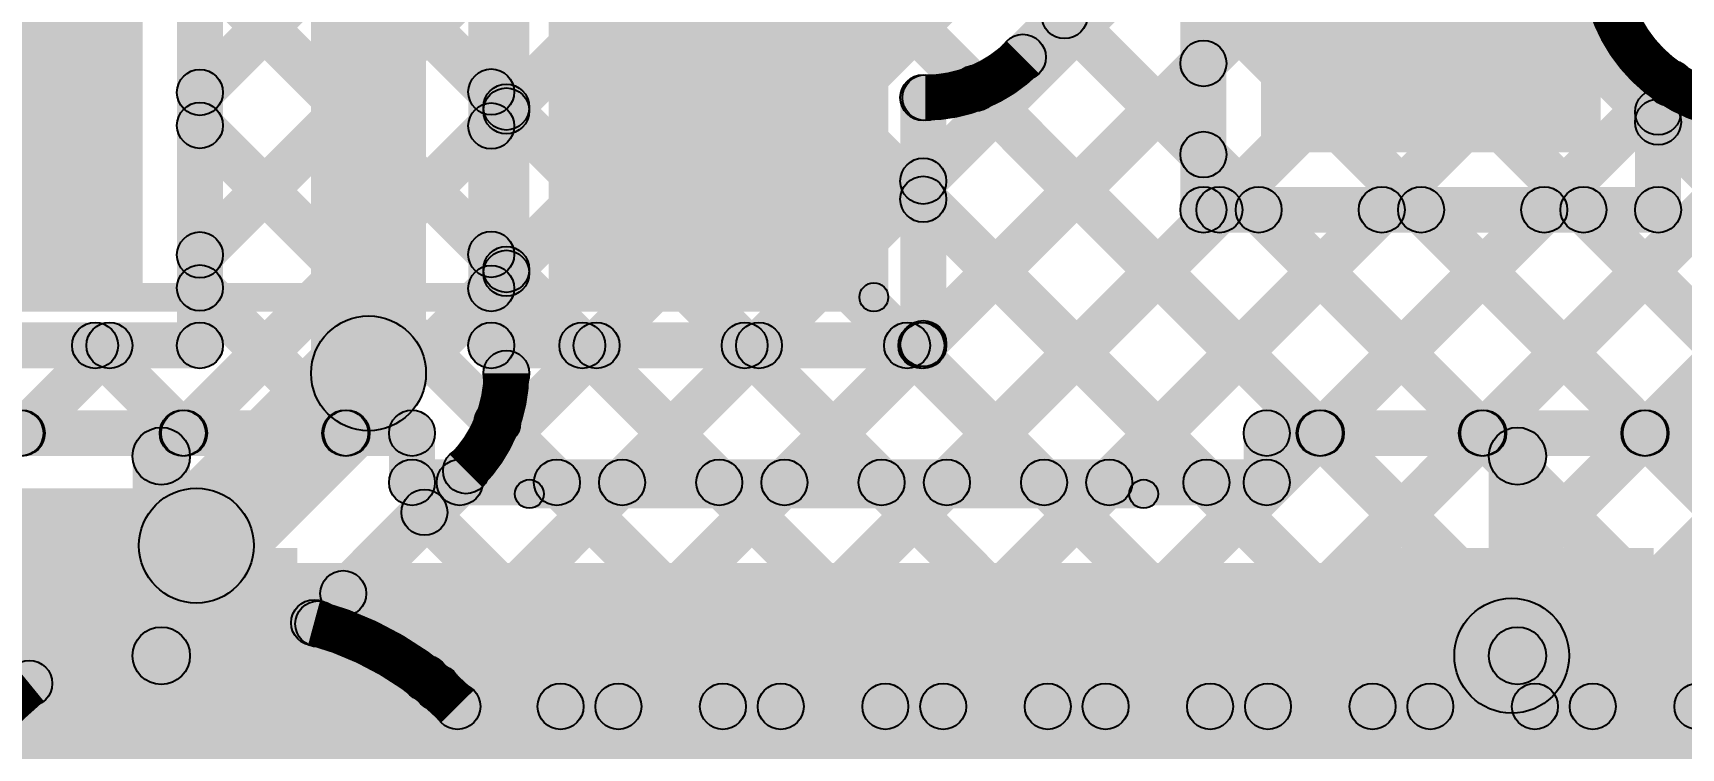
# Model space of a CAD drawing. Header units: millimetres. Extents: x 0.01 to 3.4, y 0.01 to 2.05.
# Drawn here: x 0.7245 to 1.0116, y 1.0488 to 1.1733 of the extents above; entities that cross this region are included whole.
import ezdxf

# ---------------------------------------------------------------- set-up
doc = ezdxf.new("R2010")
doc.units = ezdxf.units.MM
doc.header["$MEASUREMENT"] = 0
for name, color, linetype in [('BottomLayer', 5, 'Continuous'), ('TopLayer', 1, 'Continuous'), ('TopOverlay', 2, 'Continuous'), ('TopPaste', 8, 'Continuous'), ('TopSolder', 216, 'Continuous')]:
    doc.layers.add(name, color=color, linetype=linetype)

# ---------------------------------------------------------------- blocks, each defined once
blk = doc.blocks.new('TS_1187A_C_G_B_11')
at = {"layer": 'TopLayer'}
for points in [[(-0.1378, 0.08858), (-0.09843, 0.08858), (-0.09843, 0.05906), (-0.1378, 0.05906)], [(0.09843, 0.08858), (0.1378, 0.08858), (0.1378, 0.05906), (0.09843, 0.05906)], [(-0.1378, -0.05906), (-0.09843, -0.05906), (-0.09843, -0.08858), (-0.1378, -0.08858)], [(0.09843, -0.05906), (0.1378, -0.05906), (0.1378, -0.08858), (0.09843, -0.08858)]]:
    blk.add_hatch(color=1, dxfattribs=at).paths.add_polyline_path(points)
at = {"layer": 'TopOverlay'}
h = blk.add_hatch(color=2, dxfattribs=at)
edge = h.paths.add_edge_path()
edge.add_arc((-0.13683, 0.106), 0.005, 0, 360)
h = blk.add_hatch(color=2, dxfattribs=at)
edge = h.paths.add_edge_path()
edge.add_arc((-0.12517, 0.106), 0.005, 0, 360)
h = blk.add_hatch(color=2, dxfattribs=at)
edge = h.paths.add_edge_path()
edge.add_arc((-0.053, 0.102), 0.0025, 0, 360)
for points in [[(0.054, 0.1045), (0.054, 0.0995), (-0.053, 0.0995), (-0.053, 0.1045)], [(-0.1045, 0.035), (-0.0995, 0.035), (-0.0995, -0.034), (-0.1045, -0.034)], [(0.0995, 0.035), (0.1045, 0.035), (0.1045, -0.034), (0.0995, -0.034)], [(0.054, -0.0995), (0.054, -0.1045), (-0.053, -0.1045), (-0.053, -0.0995)]]:
    blk.add_hatch(color=2, dxfattribs=at).paths.add_polyline_path(points)
h = blk.add_hatch(color=2, dxfattribs=at)
edge = h.paths.add_edge_path()
edge.add_arc((0.054, 0.102), 0.0025, 0, 360)
h = blk.add_hatch(color=2, dxfattribs=at)
edge = h.paths.add_edge_path()
edge.add_arc((-0.102, 0.035), 0.0025, 0, 360)
h = blk.add_hatch(color=2, dxfattribs=at)
edge = h.paths.add_edge_path()
edge.add_arc((0.102, 0.035), 0.0025, 0, 360)
h = blk.add_hatch(color=2, dxfattribs=at)
edge = h.paths.add_edge_path()
edge.add_arc((-0.00985, 0), 0.00984, 0, 360)
h = blk.add_hatch(color=2, dxfattribs=at)
edge = h.paths.add_edge_path()
edge.add_arc((0.00985, 0), 0.00984, 0, 360)
h = blk.add_hatch(color=2, dxfattribs=at)
edge = h.paths.add_edge_path()
edge.add_arc((-0.03821, 0), 0.0025, 0, 360)
h = blk.add_hatch(color=2, dxfattribs=at)
edge = h.paths.add_edge_path()
edge.add_arc((0.03821, 0), 0.0025, 0, 360)
h = blk.add_hatch(color=2, dxfattribs=at)
edge = h.paths.add_edge_path()
edge.add_arc((-0.102, -0.034), 0.0025, 0, 360)
h = blk.add_hatch(color=2, dxfattribs=at)
edge = h.paths.add_edge_path()
edge.add_arc((0.102, -0.034), 0.0025, 0, 360)
h = blk.add_hatch(color=2, dxfattribs=at)
edge = h.paths.add_edge_path()
edge.add_arc((-0.053, -0.102), 0.0025, 0, 360)
h = blk.add_hatch(color=2, dxfattribs=at)
edge = h.paths.add_edge_path()
edge.add_arc((0.054, -0.102), 0.0025, 0, 360)
at = {"layer": 'TopPaste'}
for points in [[(-0.1378, 0.08858), (-0.09843, 0.08858), (-0.09843, 0.05906), (-0.1378, 0.05906)], [(0.09843, 0.08858), (0.1378, 0.08858), (0.1378, 0.05906), (0.09843, 0.05906)], [(-0.1378, -0.05906), (-0.09843, -0.05906), (-0.09843, -0.08858), (-0.1378, -0.08858)], [(0.09843, -0.05906), (0.1378, -0.05906), (0.1378, -0.08858), (0.09843, -0.08858)]]:
    blk.add_hatch(color=8, dxfattribs=at).paths.add_polyline_path(points)
at = {"layer": 'TopSolder'}
for points in [[(-0.1418, 0.09258), (-0.09443, 0.09258), (-0.09443, 0.05506), (-0.1418, 0.05506)], [(0.09443, 0.09258), (0.1418, 0.09258), (0.1418, 0.05506), (0.09443, 0.05506)], [(-0.1418, -0.05506), (-0.09443, -0.05506), (-0.09443, -0.09258), (-0.1418, -0.09258)], [(0.09443, -0.05506), (0.1418, -0.05506), (0.1418, -0.09258), (0.09443, -0.09258)]]:
    blk.add_hatch(color=216, dxfattribs=at).paths.add_polyline_path(points)
at = {"layer": 'TopOverlay'}
for points, const_width in [([(-0.12517, 0.106, 1), (-0.13683, 0.106, 1)], 0.01), ([(0.03821, 0, 1), (-0.03821, 0, 1)], 0.005), ([(0.00985, 0, 1), (-0.00985, 0, 1)], 0.01969)]:
    blk.add_lwpolyline(points, format="xyb", close=True, dxfattribs=dict(at, const_width=const_width))
for centre, radius in [((-0.13683, 0.106), 0.005), ((-0.12517, 0.106), 0.005), ((-0.053, 0.102), 0.0025), ((0.054, 0.102), 0.0025), ((-0.102, 0.035), 0.0025), ((0.102, 0.035), 0.0025), ((-0.00985, 0), 0.00984), ((0.00985, 0), 0.00984), ((-0.03821, 0), 0.0025), ((0.03821, 0), 0.0025), ((-0.102, -0.034), 0.0025), ((0.102, -0.034), 0.0025), ((-0.053, -0.102), 0.0025), ((0.054, -0.102), 0.0025)]:
    blk.add_circle(centre, radius, dxfattribs=at)
blk = doc.blocks.new('LTV_844S_43')
at = {"layer": 'TopLayer'}
blk.add_hatch(color=1, dxfattribs=at).paths.add_polyline_path([(-0.15157, -0.37953), (-0.20276, -0.37953), (-0.20276, -0.32047), (-0.15157, -0.32047)])
at = {"layer": 'TopPaste'}
blk.add_hatch(color=8, dxfattribs=at).paths.add_polyline_path([(-0.15157, -0.37953), (-0.20276, -0.37953), (-0.20276, -0.32047), (-0.15157, -0.32047)])
at = {"layer": 'TopSolder'}
blk.add_hatch(color=216, dxfattribs=at).paths.add_polyline_path([(-0.14757, -0.38353), (-0.20676, -0.38353), (-0.20676, -0.31647), (-0.14757, -0.31647)])
blk = doc.blocks.new('RES_1210_50')
at = {"layer": 'TopLayer'}
for points in [[(-0.08661, 0.05315), (-0.03937, 0.05315), (-0.03937, -0.05315), (-0.08661, -0.05315)], [(0.03937, 0.05315), (0.08661, 0.05315), (0.08661, -0.05315), (0.03937, -0.05315)]]:
    blk.add_hatch(color=1, dxfattribs=at).paths.add_polyline_path(points)
at = {"layer": 'TopOverlay'}
h = blk.add_hatch(color=2, dxfattribs=at)
edge = h.paths.add_edge_path()
edge.add_arc((-0.09198, 0.05875), 0.0025, 0, 360)
h = blk.add_hatch(color=2, dxfattribs=at)
edge = h.paths.add_edge_path()
edge.add_arc((-0.09198, 0.05875), 0.0025, 0, 360)
for points in [[(-0.09198, 0.05625), (-0.09198, 0.06125), (0.09201, 0.06125), (0.09201, 0.05625)], [(-0.08948, -0.05875), (-0.09448, -0.05875), (-0.09448, 0.05875), (-0.08948, 0.05875)], [(0.09451, -0.05875), (0.08951, -0.05875), (0.08951, 0.05875), (0.09451, 0.05875)], [(-0.09198, -0.06125), (-0.09198, -0.05625), (0.09201, -0.05625), (0.09201, -0.06125)]]:
    blk.add_hatch(color=2, dxfattribs=at).paths.add_polyline_path(points)
h = blk.add_hatch(color=2, dxfattribs=at)
edge = h.paths.add_edge_path()
edge.add_arc((0.09201, 0.05875), 0.0025, 0, 360)
h = blk.add_hatch(color=2, dxfattribs=at)
edge = h.paths.add_edge_path()
edge.add_arc((0.09201, 0.05875), 0.0025, 0, 360)
h = blk.add_hatch(color=2, dxfattribs=at)
edge = h.paths.add_edge_path()
edge.add_arc((-0.09198, -0.05875), 0.0025, 0, 360)
h = blk.add_hatch(color=2, dxfattribs=at)
edge = h.paths.add_edge_path()
edge.add_arc((-0.09198, -0.05875), 0.0025, 0, 360)
h = blk.add_hatch(color=2, dxfattribs=at)
edge = h.paths.add_edge_path()
edge.add_arc((0.09201, -0.05875), 0.0025, 0, 360)
h = blk.add_hatch(color=2, dxfattribs=at)
edge = h.paths.add_edge_path()
edge.add_arc((0.09201, -0.05875), 0.0025, 0, 360)
at = {"layer": 'TopPaste'}
for points in [[(-0.08661, 0.05315), (-0.03937, 0.05315), (-0.03937, -0.05315), (-0.08661, -0.05315)], [(0.03937, 0.05315), (0.08661, 0.05315), (0.08661, -0.05315), (0.03937, -0.05315)]]:
    blk.add_hatch(color=8, dxfattribs=at).paths.add_polyline_path(points)
at = {"layer": 'TopSolder'}
for points in [[(-0.09061, 0.05715), (-0.03537, 0.05715), (-0.03537, -0.05715), (-0.09061, -0.05715)], [(0.03537, 0.05715), (0.09061, 0.05715), (0.09061, -0.05715), (0.03537, -0.05715)]]:
    blk.add_hatch(color=216, dxfattribs=at).paths.add_polyline_path(points)
at = {"layer": 'TopOverlay'}
for centre in [(-0.09198, 0.05875), (-0.09198, 0.05875), (0.09201, 0.05875), (0.09201, 0.05875), (-0.09198, -0.05875), (-0.09198, -0.05875), (0.09201, -0.05875), (0.09201, -0.05875)]:
    blk.add_circle(centre, 0.0025, dxfattribs=at)

msp = doc.modelspace()

# ---------------------------------------------------------------- hatches: boundary and pattern name
at = {"layer": 'BottomLayer'}
for points in [[(0.793, 1.114), (0.773, 1.114), (0.773, 1.7085), (0.793, 1.7085)], [(0.811, 1.114), (0.803, 1.114), (0.803, 1.7085), (0.811, 1.7085)], [(0.80417, 1.35553), (0.80983, 1.36118), (1.08693, 1.08408), (1.08127, 1.07843)], [(0.80983, 1.15687), (0.80417, 1.16253), (1.00117, 1.35953), (1.00683, 1.35387)], [(0.80417, 1.32724), (0.80983, 1.3329), (1.07279, 1.06994), (1.06713, 1.06428)], [(0.80983, 1.12859), (0.80417, 1.13424), (1.00117, 1.33124), (1.00683, 1.32559)], [(0.96069, 1.05317), (0.95503, 1.05883), (1.2045, 1.3083), (1.21016, 1.30264)], [(0.80417, 1.29896), (0.80983, 1.30461), (1.05561, 1.05883), (1.04996, 1.05317)], [(0.77706, 1.06754), (0.7714, 1.07319), (1.00117, 1.30296), (1.00683, 1.2973)], [(0.98897, 1.05317), (0.98331, 1.05883), (1.2045, 1.28002), (1.21016, 1.27436)], [(0.79584, 1.05803), (0.79018, 1.06368), (1.00117, 1.27468), (1.00683, 1.26902)], [(0.80417, 1.27067), (0.80983, 1.27633), (1.02733, 1.05883), (1.02167, 1.05317)], [(0.80417, 1.24239), (0.80983, 1.24805), (0.99905, 1.05883), (0.99339, 1.05317)], [(0.81927, 1.05317), (0.81361, 1.05883), (1.00117, 1.24639), (1.00683, 1.24073)], [(0.80417, 1.2141), (0.80983, 1.21976), (0.97076, 1.05883), (0.9651, 1.05317)], [(0.84755, 1.05317), (0.84189, 1.05883), (1.00117, 1.21811), (1.00683, 1.21245)], [(0.80417, 1.18582), (0.80983, 1.19148), (0.94248, 1.05883), (0.93682, 1.05317)], [(0.87583, 1.05317), (0.87018, 1.05883), (0.99574, 1.1844), (1.0014, 1.17874)], [(0.90412, 1.05317), (0.89846, 1.05883), (1.00693, 1.1673), (1.01259, 1.16164)], [(0.9324, 1.05317), (0.92675, 1.05883), (1.03487, 1.16695), (1.04053, 1.16129)], [(0.80417, 1.15754), (0.80983, 1.16319), (0.91419, 1.05883), (0.90854, 1.05317)], [(0.80417, 1.12925), (0.80983, 1.13491), (0.88591, 1.05883), (0.88025, 1.05317)], [(0.76007, 1.07693), (0.74593, 1.09107), (0.77593, 1.12107), (0.79007, 1.10693)], [(0.80257, 1.10256), (0.80823, 1.10822), (0.85762, 1.05883), (0.85197, 1.05317)], [(0.77634, 1.06774), (0.77068, 1.07339), (0.79714, 1.09986), (0.8028, 1.0942)], [(0.51916, 1.074), (0.51916, 1.094), (0.753, 1.094), (0.753, 1.074)], [(0.7899, 1.08696), (0.79555, 1.09261), (0.82934, 1.05883), (0.82368, 1.05317)], [(0.77576, 1.07281), (0.78141, 1.07847), (0.79777, 1.06211), (0.79212, 1.05645)], [(0.79848, 1.052), (0.79848, 1.06), (1.05885, 1.06), (1.05885, 1.052)]]:
    msp.add_hatch(color=5, dxfattribs=at).paths.add_polyline_path(points)
h = msp.add_hatch(color=5, dxfattribs=at)
edge = h.paths.add_edge_path()
edge.add_arc((1.00976, 1.16447), 0.004, 0, 360)
h = msp.add_hatch(color=5, dxfattribs=at)
edge = h.paths.add_edge_path()
edge.add_arc((0.807, 1.16036), 0.004, 0, 360)
h = msp.add_hatch(color=5, dxfattribs=at)
edge = h.paths.add_edge_path()
edge.add_arc((0.807, 1.1597), 0.004, 0, 360)
h = msp.add_hatch(color=5, dxfattribs=at)
edge = h.paths.add_edge_path()
edge.add_arc((0.807, 1.13208), 0.004, 0, 360)
h = msp.add_hatch(color=5, dxfattribs=at)
edge = h.paths.add_edge_path()
edge.add_arc((0.807, 1.13142), 0.004, 0, 360)
h = msp.add_hatch(color=5, dxfattribs=at)
edge = h.paths.add_edge_path()
edge.add_arc((0.783, 1.114), 0.01, 0, 360)
h = msp.add_hatch(color=5, dxfattribs=at)
edge = h.paths.add_edge_path()
edge.add_arc((0.783, 1.114), 0.01, 0, 360)
h = msp.add_hatch(color=5, dxfattribs=at)
edge = h.paths.add_edge_path()
edge.add_arc((0.807, 1.114), 0.004, 0, 360)
h = msp.add_hatch(color=5, dxfattribs=at)
edge = h.paths.add_edge_path()
edge.add_arc((0.807, 1.114), 0.004, 0, 360)
h = msp.add_hatch(color=5, dxfattribs=at)
edge = h.paths.add_edge_path()
edge.add_arc((0.807, 1.114), 0.004, 0, 360)
h = msp.add_hatch(color=5, dxfattribs=at)
edge = h.paths.add_edge_path()
edge.add_arc((0.8054, 1.10539), 0.004, 0, 360)
h = msp.add_hatch(color=5, dxfattribs=at)
edge = h.paths.add_edge_path()
edge.add_arc((0.79997, 1.09703), 0.004, 0, 360)
h = msp.add_hatch(color=5, dxfattribs=at)
edge = h.paths.add_edge_path()
edge.add_arc((0.79997, 1.09703), 0.004, 0, 360)
h = msp.add_hatch(color=5, dxfattribs=at)
edge = h.paths.add_edge_path()
edge.add_arc((0.79997, 1.09703), 0.004, 0, 360)
h = msp.add_hatch(color=5, dxfattribs=at)
edge = h.paths.add_edge_path()
edge.add_arc((0.753, 1.084), 0.01, 0, 360)
h = msp.add_hatch(color=5, dxfattribs=at)
edge = h.paths.add_edge_path()
edge.add_arc((0.753, 1.084), 0.01, 0, 360)
h = msp.add_hatch(color=5, dxfattribs=at)
edge = h.paths.add_edge_path()
edge.add_arc((0.79273, 1.08979), 0.004, 0, 360)
h = msp.add_hatch(color=5, dxfattribs=at)
edge = h.paths.add_edge_path()
edge.add_arc((0.77858, 1.07564), 0.004, 0, 360)
h = msp.add_hatch(color=5, dxfattribs=at)
edge = h.paths.add_edge_path()
edge.add_arc((0.77351, 1.07057), 0.004, 0, 360)
h = msp.add_hatch(color=5, dxfattribs=at)
edge = h.paths.add_edge_path()
edge.add_arc((0.77351, 1.07057), 0.004, 0, 360)
h = msp.add_hatch(color=5, dxfattribs=at)
edge = h.paths.add_edge_path()
edge.add_arc((0.77423, 1.07036), 0.004, 0, 360)
h = msp.add_hatch(color=5, dxfattribs=at)
edge = h.paths.add_edge_path()
edge.add_arc((0.72392, 1.06), 0.004, 0, 360)
h = msp.add_hatch(color=5, dxfattribs=at)
edge = h.paths.add_edge_path()
edge.add_arc((0.72392, 1.06), 0.004, 0, 360)
h = msp.add_hatch(color=5, dxfattribs=at)
edge = h.paths.add_edge_path()
edge.add_arc((0.79301, 1.06086), 0.004, 0, 360)
h = msp.add_hatch(color=5, dxfattribs=at)
edge = h.paths.add_edge_path()
edge.add_arc((0.79494, 1.05928), 0.004, 0, 360)
h = msp.add_hatch(color=5, dxfattribs=at)
edge = h.paths.add_edge_path()
edge.add_arc((0.79848, 1.056), 0.004, 0, 360)
h = msp.add_hatch(color=5, dxfattribs=at)
edge = h.paths.add_edge_path()
edge.add_arc((0.79848, 1.056), 0.004, 0, 360)
h = msp.add_hatch(color=5, dxfattribs=at)
edge = h.paths.add_edge_path()
edge.add_arc((0.81644, 1.056), 0.004, 0, 360)
h = msp.add_hatch(color=5, dxfattribs=at)
edge = h.paths.add_edge_path()
edge.add_arc((0.82651, 1.056), 0.004, 0, 360)
h = msp.add_hatch(color=5, dxfattribs=at)
edge = h.paths.add_edge_path()
edge.add_arc((0.84472, 1.056), 0.004, 0, 360)
h = msp.add_hatch(color=5, dxfattribs=at)
edge = h.paths.add_edge_path()
edge.add_arc((0.8548, 1.056), 0.004, 0, 360)
h = msp.add_hatch(color=5, dxfattribs=at)
edge = h.paths.add_edge_path()
edge.add_arc((0.87301, 1.056), 0.004, 0, 360)
h = msp.add_hatch(color=5, dxfattribs=at)
edge = h.paths.add_edge_path()
edge.add_arc((0.88308, 1.056), 0.004, 0, 360)
h = msp.add_hatch(color=5, dxfattribs=at)
edge = h.paths.add_edge_path()
edge.add_arc((0.90129, 1.056), 0.004, 0, 360)
h = msp.add_hatch(color=5, dxfattribs=at)
edge = h.paths.add_edge_path()
edge.add_arc((0.91136, 1.056), 0.004, 0, 360)
h = msp.add_hatch(color=5, dxfattribs=at)
edge = h.paths.add_edge_path()
edge.add_arc((0.92957, 1.056), 0.004, 0, 360)
h = msp.add_hatch(color=5, dxfattribs=at)
edge = h.paths.add_edge_path()
edge.add_arc((0.93965, 1.056), 0.004, 0, 360)
h = msp.add_hatch(color=5, dxfattribs=at)
edge = h.paths.add_edge_path()
edge.add_arc((0.95786, 1.056), 0.004, 0, 360)
h = msp.add_hatch(color=5, dxfattribs=at)
edge = h.paths.add_edge_path()
edge.add_arc((0.96793, 1.056), 0.004, 0, 360)
h = msp.add_hatch(color=5, dxfattribs=at)
edge = h.paths.add_edge_path()
edge.add_arc((0.98614, 1.056), 0.004, 0, 360)
h = msp.add_hatch(color=5, dxfattribs=at)
edge = h.paths.add_edge_path()
edge.add_arc((0.99622, 1.056), 0.004, 0, 360)
h = msp.add_hatch(color=5, dxfattribs=at)
edge = h.paths.add_edge_path()
edge.add_arc((1.01443, 1.056), 0.004, 0, 360)
at = {"layer": 'TopLayer'}
for points in [[(1.00827, 1.10075), (1.00261, 1.10641), (1.23097, 1.33477), (1.23662, 1.32911)], [(0.75763, 1.11885), (0.74963, 1.11885), (0.74963, 1.25315), (0.75763, 1.25315)], [(0.80837, 1.11885), (0.80037, 1.11885), (0.80037, 1.25315), (0.80837, 1.25315)], [(0.7508, 1.21091), (0.75646, 1.21656), (0.8072, 1.16582), (0.80154, 1.16017)], [(0.75646, 1.16007), (0.7508, 1.16573), (0.80154, 1.21647), (0.8072, 1.21081)], [(0.93241, 1.14247), (0.92441, 1.14247), (0.92441, 1.20571), (0.93241, 1.20571)], [(0.88244, 1.14463), (0.87679, 1.15029), (0.92558, 1.19909), (0.93124, 1.19343)], [(0.8998, 1.1662), (0.89414, 1.17186), (0.91914, 1.19686), (0.9248, 1.1912)], [(0.7508, 1.18262), (0.75646, 1.18828), (0.8072, 1.13754), (0.80154, 1.13188)], [(0.75646, 1.13179), (0.7508, 1.13744), (0.80154, 1.18818), (0.8072, 1.18253)], [(0.90139, 1.17345), (0.90705, 1.17911), (0.93124, 1.15492), (0.92558, 1.14926)], [(0.88244, 1.11635), (0.87679, 1.12201), (0.92558, 1.1708), (0.93124, 1.16514)], [(0.88579, 1.16077), (0.89145, 1.16643), (0.95146, 1.10641), (0.94581, 1.10075)], [(0.97999, 1.10075), (0.97433, 1.10641), (1.03306, 1.16515), (1.03872, 1.15949)], [(1.00759, 1.1555), (1.00759, 1.1635), (1.024, 1.1635), (1.024, 1.1555)], [(0.75371, 1.10075), (0.74805, 1.10641), (0.80154, 1.1599), (0.8072, 1.15424)], [(0.7508, 1.15434), (0.75646, 1.15999), (0.81862, 1.09783), (0.81297, 1.09217)], [(0.88361, 1.11885), (0.87561, 1.11885), (0.87561, 1.162), (0.88361, 1.162)], [(1.00476, 1.15494), (1.01042, 1.16059), (1.20312, 0.96789), (1.19746, 0.96224)], [(1.01159, 1.14247), (1.00359, 1.14247), (1.00359, 1.1595), (1.01159, 1.1595)], [(0.87679, 1.14149), (0.88244, 1.14715), (0.93176, 1.09783), (0.9261, 1.09217)], [(0.92841, 1.13847), (0.92841, 1.14647), (1.00759, 1.14647), (1.00759, 1.13847)], [(0.88655, 1.09217), (0.88089, 1.09783), (0.92837, 1.1453), (0.93402, 1.13964)], [(0.91483, 1.09217), (0.90918, 1.09783), (0.95665, 1.1453), (0.96231, 1.13964)], [(0.9352, 1.13964), (0.94086, 1.1453), (0.97975, 1.10641), (0.97409, 1.10075)], [(0.9517, 1.10075), (0.94604, 1.10641), (0.98493, 1.1453), (0.99059, 1.13964)], [(0.96348, 1.13964), (0.96914, 1.1453), (1.00803, 1.10641), (1.00237, 1.10075)], [(0.99177, 1.13964), (0.99743, 1.1453), (1.0449, 1.09783), (1.03924, 1.09217)], [(0.7508, 1.12605), (0.75646, 1.13171), (0.78176, 1.10641), (0.7761, 1.10075)], [(0.782, 1.10075), (0.77634, 1.10641), (0.80154, 1.13161), (0.8072, 1.12596)], [(0.67839, 1.11485), (0.67839, 1.12285), (0.75363, 1.12285), (0.75363, 1.11485)], [(0.80437, 1.11485), (0.80437, 1.12285), (0.87961, 1.12285), (0.87961, 1.11485)], [(0.70426, 1.11602), (0.70992, 1.12168), (0.72519, 1.10641), (0.71953, 1.10075)], [(0.72543, 1.10075), (0.71977, 1.10641), (0.73504, 1.12168), (0.74069, 1.11602)], [(0.73255, 1.11602), (0.7382, 1.12168), (0.75347, 1.10641), (0.74782, 1.10075)], [(0.8017, 1.09217), (0.79604, 1.09783), (0.81989, 1.12168), (0.82555, 1.11602)], [(0.8174, 1.11602), (0.82306, 1.12168), (0.84691, 1.09783), (0.84125, 1.09217)], [(0.82998, 1.09217), (0.82432, 1.09783), (0.84817, 1.12168), (0.85383, 1.11602)], [(0.84569, 1.11602), (0.85134, 1.12168), (0.87519, 1.09783), (0.86954, 1.09217)], [(0.85827, 1.09217), (0.85261, 1.09783), (0.87646, 1.12168), (0.88212, 1.11602)], [(0.87397, 1.11602), (0.87963, 1.12168), (0.90348, 1.09783), (0.89782, 1.09217)], [(0.7032, 1.09958), (0.7032, 1.10758), (0.79057, 1.10758), (0.79057, 1.09958)], [(0.93943, 1.09958), (0.93943, 1.10758), (1.0268, 1.10758), (1.0268, 1.09958)], [(0.79457, 1.095), (0.78657, 1.095), (0.78657, 1.10358), (0.79457, 1.10358)], [(0.94343, 1.095), (0.93543, 1.095), (0.93543, 1.10358), (0.94343, 1.10358)], [(0.75189, 1.06482), (0.74189, 1.06482), (0.74189, 1.09958), (0.75189, 1.09958)], [(0.98811, 1.06482), (0.97811, 1.06482), (0.97811, 1.09958), (0.98811, 1.09958)], [(0.79057, 1.091), (0.79057, 1.099), (0.93943, 1.099), (0.93943, 1.091)], [(0.726, 0.966), (1.043, 0.966), (1.043, 1.081), (0.726, 1.081)], [(0.7072, 1.05982), (0.7072, 1.06982), (0.74689, 1.06982), (0.74689, 1.05982)], [(0.99211, 1.01711), (0.97211, 1.01711), (0.97211, 1.06482), (0.99211, 1.06482)]]:
    msp.add_hatch(color=1, dxfattribs=at).paths.add_polyline_path(points)
h = msp.add_hatch(color=1, dxfattribs=at)
edge = h.paths.add_edge_path()
edge.add_arc((0.90422, 1.17628), 0.004, 0, 360)
h = msp.add_hatch(color=1, dxfattribs=at)
edge = h.paths.add_edge_path()
edge.add_arc((0.89697, 1.16903), 0.004, 0, 360)
h = msp.add_hatch(color=1, dxfattribs=at)
edge = h.paths.add_edge_path()
edge.add_arc((0.89697, 1.16903), 0.004, 0, 360)
h = msp.add_hatch(color=1, dxfattribs=at)
edge = h.paths.add_edge_path()
edge.add_arc((0.89697, 1.16903), 0.004, 0, 360)
h = msp.add_hatch(color=1, dxfattribs=at)
edge = h.paths.add_edge_path()
edge.add_arc((0.92841, 1.16797), 0.004, 0, 360)
h = msp.add_hatch(color=1, dxfattribs=at)
edge = h.paths.add_edge_path()
edge.add_arc((0.75363, 1.1629), 0.004, 0, 360)
h = msp.add_hatch(color=1, dxfattribs=at)
edge = h.paths.add_edge_path()
edge.add_arc((0.80437, 1.16299), 0.004, 0, 360)
h = msp.add_hatch(color=1, dxfattribs=at)
edge = h.paths.add_edge_path()
edge.add_arc((0.87961, 1.162), 0.004, 0, 360)
h = msp.add_hatch(color=1, dxfattribs=at)
edge = h.paths.add_edge_path()
edge.add_arc((0.88, 1.162), 0.004, 0, 360)
h = msp.add_hatch(color=1, dxfattribs=at)
edge = h.paths.add_edge_path()
edge.add_arc((0.88, 1.162), 0.004, 0, 360)
h = msp.add_hatch(color=1, dxfattribs=at)
edge = h.paths.add_edge_path()
edge.add_arc((0.88862, 1.1636), 0.004, 0, 360)
h = msp.add_hatch(color=1, dxfattribs=at)
edge = h.paths.add_edge_path()
edge.add_arc((1.00759, 1.1595), 0.004, 0, 360)
h = msp.add_hatch(color=1, dxfattribs=at)
edge = h.paths.add_edge_path()
edge.add_arc((1.00759, 1.1595), 0.004, 0, 360)
h = msp.add_hatch(color=1, dxfattribs=at)
edge = h.paths.add_edge_path()
edge.add_arc((0.75363, 1.15717), 0.004, 0, 360)
h = msp.add_hatch(color=1, dxfattribs=at)
edge = h.paths.add_edge_path()
edge.add_arc((0.80437, 1.15707), 0.004, 0, 360)
h = msp.add_hatch(color=1, dxfattribs=at)
edge = h.paths.add_edge_path()
edge.add_arc((1.00759, 1.15776), 0.004, 0, 360)
h = msp.add_hatch(color=1, dxfattribs=at)
edge = h.paths.add_edge_path()
edge.add_arc((0.92841, 1.15209), 0.004, 0, 360)
h = msp.add_hatch(color=1, dxfattribs=at)
edge = h.paths.add_edge_path()
edge.add_arc((0.87961, 1.14746), 0.004, 0, 360)
h = msp.add_hatch(color=1, dxfattribs=at)
edge = h.paths.add_edge_path()
edge.add_arc((0.87961, 1.14432), 0.004, 0, 360)
h = msp.add_hatch(color=1, dxfattribs=at)
edge = h.paths.add_edge_path()
edge.add_arc((0.92841, 1.14247), 0.004, 0, 360)
h = msp.add_hatch(color=1, dxfattribs=at)
edge = h.paths.add_edge_path()
edge.add_arc((0.92841, 1.14247), 0.004, 0, 360)
h = msp.add_hatch(color=1, dxfattribs=at)
edge = h.paths.add_edge_path()
edge.add_arc((0.93119, 1.14247), 0.004, 0, 360)
h = msp.add_hatch(color=1, dxfattribs=at)
edge = h.paths.add_edge_path()
edge.add_arc((0.93803, 1.14247), 0.004, 0, 360)
h = msp.add_hatch(color=1, dxfattribs=at)
edge = h.paths.add_edge_path()
edge.add_arc((0.95948, 1.14247), 0.004, 0, 360)
h = msp.add_hatch(color=1, dxfattribs=at)
edge = h.paths.add_edge_path()
edge.add_arc((0.96631, 1.14247), 0.004, 0, 360)
h = msp.add_hatch(color=1, dxfattribs=at)
edge = h.paths.add_edge_path()
edge.add_arc((0.98776, 1.14247), 0.004, 0, 360)
h = msp.add_hatch(color=1, dxfattribs=at)
edge = h.paths.add_edge_path()
edge.add_arc((0.9946, 1.14247), 0.004, 0, 360)
h = msp.add_hatch(color=1, dxfattribs=at)
edge = h.paths.add_edge_path()
edge.add_arc((1.00759, 1.14247), 0.004, 0, 360)
h = msp.add_hatch(color=1, dxfattribs=at)
edge = h.paths.add_edge_path()
edge.add_arc((1.00759, 1.14247), 0.004, 0, 360)
h = msp.add_hatch(color=1, dxfattribs=at)
edge = h.paths.add_edge_path()
edge.add_arc((0.75363, 1.13461), 0.004, 0, 360)
h = msp.add_hatch(color=1, dxfattribs=at)
edge = h.paths.add_edge_path()
edge.add_arc((0.80437, 1.13471), 0.004, 0, 360)
h = msp.add_hatch(color=1, dxfattribs=at)
edge = h.paths.add_edge_path()
edge.add_arc((0.75363, 1.12888), 0.004, 0, 360)
h = msp.add_hatch(color=1, dxfattribs=at)
edge = h.paths.add_edge_path()
edge.add_arc((0.80437, 1.12879), 0.004, 0, 360)
h = msp.add_hatch(color=1, dxfattribs=at)
edge = h.paths.add_edge_path()
edge.add_arc((0.73538, 1.11885), 0.004, 0, 360)
h = msp.add_hatch(color=1, dxfattribs=at)
edge = h.paths.add_edge_path()
edge.add_arc((0.73787, 1.11885), 0.004, 0, 360)
h = msp.add_hatch(color=1, dxfattribs=at)
edge = h.paths.add_edge_path()
edge.add_arc((0.75363, 1.11885), 0.004, 0, 360)
h = msp.add_hatch(color=1, dxfattribs=at)
edge = h.paths.add_edge_path()
edge.add_arc((0.75363, 1.11885), 0.004, 0, 360)
h = msp.add_hatch(color=1, dxfattribs=at)
edge = h.paths.add_edge_path()
edge.add_arc((0.80437, 1.11885), 0.004, 0, 360)
h = msp.add_hatch(color=1, dxfattribs=at)
edge = h.paths.add_edge_path()
edge.add_arc((0.80437, 1.11885), 0.004, 0, 360)
h = msp.add_hatch(color=1, dxfattribs=at)
edge = h.paths.add_edge_path()
edge.add_arc((0.82023, 1.11885), 0.004, 0, 360)
h = msp.add_hatch(color=1, dxfattribs=at)
edge = h.paths.add_edge_path()
edge.add_arc((0.82272, 1.11885), 0.004, 0, 360)
h = msp.add_hatch(color=1, dxfattribs=at)
edge = h.paths.add_edge_path()
edge.add_arc((0.84851, 1.11885), 0.004, 0, 360)
h = msp.add_hatch(color=1, dxfattribs=at)
edge = h.paths.add_edge_path()
edge.add_arc((0.851, 1.11885), 0.004, 0, 360)
h = msp.add_hatch(color=1, dxfattribs=at)
edge = h.paths.add_edge_path()
edge.add_arc((0.8768, 1.11885), 0.004, 0, 360)
h = msp.add_hatch(color=1, dxfattribs=at)
edge = h.paths.add_edge_path()
edge.add_arc((0.87929, 1.11885), 0.004, 0, 360)
h = msp.add_hatch(color=1, dxfattribs=at)
edge = h.paths.add_edge_path()
edge.add_arc((0.87961, 1.11918), 0.004, 0, 360)
h = msp.add_hatch(color=1, dxfattribs=at)
edge = h.paths.add_edge_path()
edge.add_arc((0.87961, 1.11885), 0.004, 0, 360)
h = msp.add_hatch(color=1, dxfattribs=at)
edge = h.paths.add_edge_path()
edge.add_arc((0.87961, 1.11885), 0.004, 0, 360)
h = msp.add_hatch(color=1, dxfattribs=at)
edge = h.paths.add_edge_path()
edge.add_arc((0.72236, 1.10358), 0.004, 0, 360)
h = msp.add_hatch(color=1, dxfattribs=at)
edge = h.paths.add_edge_path()
edge.add_arc((0.7226, 1.10358), 0.004, 0, 360)
h = msp.add_hatch(color=1, dxfattribs=at)
edge = h.paths.add_edge_path()
edge.add_arc((0.75064, 1.10358), 0.004, 0, 360)
h = msp.add_hatch(color=1, dxfattribs=at)
edge = h.paths.add_edge_path()
edge.add_arc((0.75088, 1.10358), 0.004, 0, 360)
h = msp.add_hatch(color=1, dxfattribs=at)
edge = h.paths.add_edge_path()
edge.add_arc((0.77893, 1.10358), 0.004, 0, 360)
h = msp.add_hatch(color=1, dxfattribs=at)
edge = h.paths.add_edge_path()
edge.add_arc((0.77917, 1.10358), 0.004, 0, 360)
h = msp.add_hatch(color=1, dxfattribs=at)
edge = h.paths.add_edge_path()
edge.add_arc((0.79057, 1.10358), 0.004, 0, 360)
h = msp.add_hatch(color=1, dxfattribs=at)
edge = h.paths.add_edge_path()
edge.add_arc((0.79057, 1.10358), 0.004, 0, 360)
h = msp.add_hatch(color=1, dxfattribs=at)
edge = h.paths.add_edge_path()
edge.add_arc((0.93943, 1.10358), 0.004, 0, 360)
h = msp.add_hatch(color=1, dxfattribs=at)
edge = h.paths.add_edge_path()
edge.add_arc((0.93943, 1.10358), 0.004, 0, 360)
h = msp.add_hatch(color=1, dxfattribs=at)
edge = h.paths.add_edge_path()
edge.add_arc((0.94863, 1.10358), 0.004, 0, 360)
h = msp.add_hatch(color=1, dxfattribs=at)
edge = h.paths.add_edge_path()
edge.add_arc((0.94887, 1.10358), 0.004, 0, 360)
h = msp.add_hatch(color=1, dxfattribs=at)
edge = h.paths.add_edge_path()
edge.add_arc((0.97692, 1.10358), 0.004, 0, 360)
h = msp.add_hatch(color=1, dxfattribs=at)
edge = h.paths.add_edge_path()
edge.add_arc((0.97716, 1.10358), 0.004, 0, 360)
h = msp.add_hatch(color=1, dxfattribs=at)
edge = h.paths.add_edge_path()
edge.add_arc((1.0052, 1.10358), 0.004, 0, 360)
h = msp.add_hatch(color=1, dxfattribs=at)
edge = h.paths.add_edge_path()
edge.add_arc((1.00544, 1.10358), 0.004, 0, 360)
h = msp.add_hatch(color=1, dxfattribs=at)
edge = h.paths.add_edge_path()
edge.add_arc((0.74689, 1.09958), 0.005, 0, 360)
h = msp.add_hatch(color=1, dxfattribs=at)
edge = h.paths.add_edge_path()
edge.add_arc((0.98311, 1.09958), 0.005, 0, 360)
h = msp.add_hatch(color=1, dxfattribs=at)
edge = h.paths.add_edge_path()
edge.add_arc((0.79057, 1.095), 0.004, 0, 360)
h = msp.add_hatch(color=1, dxfattribs=at)
edge = h.paths.add_edge_path()
edge.add_arc((0.79057, 1.095), 0.004, 0, 360)
h = msp.add_hatch(color=1, dxfattribs=at)
edge = h.paths.add_edge_path()
edge.add_arc((0.79887, 1.095), 0.004, 0, 360)
h = msp.add_hatch(color=1, dxfattribs=at)
edge = h.paths.add_edge_path()
edge.add_arc((0.8158, 1.095), 0.004, 0, 360)
h = msp.add_hatch(color=1, dxfattribs=at)
edge = h.paths.add_edge_path()
edge.add_arc((0.82715, 1.095), 0.004, 0, 360)
h = msp.add_hatch(color=1, dxfattribs=at)
edge = h.paths.add_edge_path()
edge.add_arc((0.84408, 1.095), 0.004, 0, 360)
h = msp.add_hatch(color=1, dxfattribs=at)
edge = h.paths.add_edge_path()
edge.add_arc((0.85544, 1.095), 0.004, 0, 360)
h = msp.add_hatch(color=1, dxfattribs=at)
edge = h.paths.add_edge_path()
edge.add_arc((0.87236, 1.095), 0.004, 0, 360)
h = msp.add_hatch(color=1, dxfattribs=at)
edge = h.paths.add_edge_path()
edge.add_arc((0.88372, 1.095), 0.004, 0, 360)
h = msp.add_hatch(color=1, dxfattribs=at)
edge = h.paths.add_edge_path()
edge.add_arc((0.90065, 1.095), 0.004, 0, 360)
h = msp.add_hatch(color=1, dxfattribs=at)
edge = h.paths.add_edge_path()
edge.add_arc((0.91201, 1.095), 0.004, 0, 360)
h = msp.add_hatch(color=1, dxfattribs=at)
edge = h.paths.add_edge_path()
edge.add_arc((0.92893, 1.095), 0.004, 0, 360)
h = msp.add_hatch(color=1, dxfattribs=at)
edge = h.paths.add_edge_path()
edge.add_arc((0.93943, 1.095), 0.004, 0, 360)
h = msp.add_hatch(color=1, dxfattribs=at)
edge = h.paths.add_edge_path()
edge.add_arc((0.93943, 1.095), 0.004, 0, 360)
h = msp.add_hatch(color=1, dxfattribs=at)
edge = h.paths.add_edge_path()
edge.add_arc((0.98211, 1.06482), 0.01, 0, 360)
h = msp.add_hatch(color=1, dxfattribs=at)
edge = h.paths.add_edge_path()
edge.add_arc((0.74689, 1.06482), 0.005, 0, 360)
h = msp.add_hatch(color=1, dxfattribs=at)
edge = h.paths.add_edge_path()
edge.add_arc((0.74689, 1.06482), 0.005, 0, 360)
h = msp.add_hatch(color=1, dxfattribs=at)
edge = h.paths.add_edge_path()
edge.add_arc((0.98311, 1.06482), 0.005, 0, 360)

# ---------------------------------------------------------------- linework, layer by layer
at = {"layer": 'BottomLayer', "const_width": 0.008}
for points in [[(1.04981, 1.186, -1.417687), (1.004, 1.20232)], [(0.807, 1.114, -0.198912), (0.79997, 1.09703)], [(0.807, 1.114, -0.198912), (0.79997, 1.09703)], [(0.77351, 1.07057, -0.13253), (0.79848, 1.056)], [(0.72, 0.97752, -0.445968), (0.72392, 1.06)]]:
    msp.add_lwpolyline(points, format="xyb", dxfattribs=at)
at = {"layer": 'BottomLayer'}
for centre, radius in [((1.00976, 1.16447), 0.004), ((0.807, 1.16036), 0.004), ((0.807, 1.1597), 0.004), ((0.807, 1.13208), 0.004), ((0.807, 1.13142), 0.004), ((0.783, 1.114), 0.01), ((0.783, 1.114), 0.01), ((0.807, 1.114), 0.004), ((0.807, 1.114), 0.004), ((0.807, 1.114), 0.004), ((0.8054, 1.10539), 0.004), ((0.79997, 1.09703), 0.004), ((0.79997, 1.09703), 0.004), ((0.79997, 1.09703), 0.004), ((0.753, 1.084), 0.01), ((0.753, 1.084), 0.01), ((0.79273, 1.08979), 0.004), ((0.77858, 1.07564), 0.004), ((0.77351, 1.07057), 0.004), ((0.77351, 1.07057), 0.004), ((0.77423, 1.07036), 0.004), ((0.72392, 1.06), 0.004), ((0.72392, 1.06), 0.004), ((0.79301, 1.06086), 0.004), ((0.79494, 1.05928), 0.004), ((0.79848, 1.056), 0.004), ((0.79848, 1.056), 0.004), ((0.81644, 1.056), 0.004), ((0.82651, 1.056), 0.004), ((0.84472, 1.056), 0.004), ((0.8548, 1.056), 0.004), ((0.87301, 1.056), 0.004), ((0.88308, 1.056), 0.004), ((0.90129, 1.056), 0.004), ((0.91136, 1.056), 0.004), ((0.92957, 1.056), 0.004), ((0.93965, 1.056), 0.004), ((0.95786, 1.056), 0.004), ((0.96793, 1.056), 0.004), ((0.98614, 1.056), 0.004), ((0.99622, 1.056), 0.004), ((1.01443, 1.056), 0.004)]:
    msp.add_circle(centre, radius, dxfattribs=at)
at = {"layer": 'TopLayer', "const_width": 0.008}
msp.add_lwpolyline([(0.89697, 1.16903, -0.198912), (0.88, 1.162)], format="xyb", dxfattribs=at)
msp.add_lwpolyline([(0.89697, 1.16903, -0.198912), (0.88, 1.162)], format="xyb", dxfattribs=at)
at = {"layer": 'TopLayer'}
for centre, radius in [((0.90422, 1.17628), 0.004), ((0.89697, 1.16903), 0.004), ((0.89697, 1.16903), 0.004), ((0.89697, 1.16903), 0.004), ((0.92841, 1.16797), 0.004), ((0.75363, 1.1629), 0.004), ((0.80437, 1.16299), 0.004), ((0.87961, 1.162), 0.004), ((0.88, 1.162), 0.004), ((0.88, 1.162), 0.004), ((0.88862, 1.1636), 0.004), ((1.00759, 1.1595), 0.004), ((1.00759, 1.1595), 0.004), ((0.75363, 1.15717), 0.004), ((0.80437, 1.15707), 0.004), ((1.00759, 1.15776), 0.004), ((0.92841, 1.15209), 0.004), ((0.87961, 1.14746), 0.004), ((0.87961, 1.14432), 0.004), ((0.92841, 1.14247), 0.004), ((0.92841, 1.14247), 0.004), ((0.93119, 1.14247), 0.004), ((0.93803, 1.14247), 0.004), ((0.95948, 1.14247), 0.004), ((0.96631, 1.14247), 0.004), ((0.98776, 1.14247), 0.004), ((0.9946, 1.14247), 0.004), ((1.00759, 1.14247), 0.004), ((1.00759, 1.14247), 0.004), ((0.75363, 1.13461), 0.004), ((0.80437, 1.13471), 0.004), ((0.75363, 1.12888), 0.004), ((0.80437, 1.12879), 0.004), ((0.73538, 1.11885), 0.004), ((0.73787, 1.11885), 0.004), ((0.75363, 1.11885), 0.004), ((0.75363, 1.11885), 0.004), ((0.80437, 1.11885), 0.004), ((0.80437, 1.11885), 0.004), ((0.82023, 1.11885), 0.004), ((0.82272, 1.11885), 0.004), ((0.84851, 1.11885), 0.004), ((0.851, 1.11885), 0.004), ((0.8768, 1.11885), 0.004), ((0.87929, 1.11885), 0.004), ((0.87961, 1.11918), 0.004), ((0.87961, 1.11885), 0.004), ((0.87961, 1.11885), 0.004), ((0.72236, 1.10358), 0.004), ((0.7226, 1.10358), 0.004), ((0.75064, 1.10358), 0.004), ((0.75088, 1.10358), 0.004), ((0.77893, 1.10358), 0.004), ((0.77917, 1.10358), 0.004), ((0.79057, 1.10358), 0.004), ((0.79057, 1.10358), 0.004), ((0.93943, 1.10358), 0.004), ((0.93943, 1.10358), 0.004), ((0.94863, 1.10358), 0.004), ((0.94887, 1.10358), 0.004), ((0.97692, 1.10358), 0.004), ((0.97716, 1.10358), 0.004), ((1.0052, 1.10358), 0.004), ((1.00544, 1.10358), 0.004), ((0.74689, 1.09958), 0.005), ((0.98311, 1.09958), 0.005), ((0.79057, 1.095), 0.004), ((0.79057, 1.095), 0.004), ((0.79887, 1.095), 0.004), ((0.8158, 1.095), 0.004), ((0.82715, 1.095), 0.004), ((0.84408, 1.095), 0.004), ((0.85544, 1.095), 0.004), ((0.87236, 1.095), 0.004), ((0.88372, 1.095), 0.004), ((0.90065, 1.095), 0.004), ((0.91201, 1.095), 0.004), ((0.92893, 1.095), 0.004), ((0.93943, 1.095), 0.004), ((0.93943, 1.095), 0.004), ((0.98211, 1.06482), 0.01), ((0.74689, 1.06482), 0.005), ((0.74689, 1.06482), 0.005), ((0.98311, 1.06482), 0.005)]:
    msp.add_circle(centre, radius, dxfattribs=at)

# ---------------------------------------------------------------- block references
for name, p in [('LTV_844S_43', (1.14517, 1.536)), ('RES_1210_50', (0.779, 1.186))]:
    msp.add_blockref(name, p)
at = {"rotation": 180}
msp.add_blockref('TS_1187A_C_G_B_11', (0.865, 0.991), dxfattribs=at)

# ---------------------------------------------------------------- texts
at = {"layer": 'TopOverlay'}
msp.add_text('SW1', height=0.04, dxfattribs=at).set_placement((0.622, 1.04))

doc.saveas('drawing.dxf')
